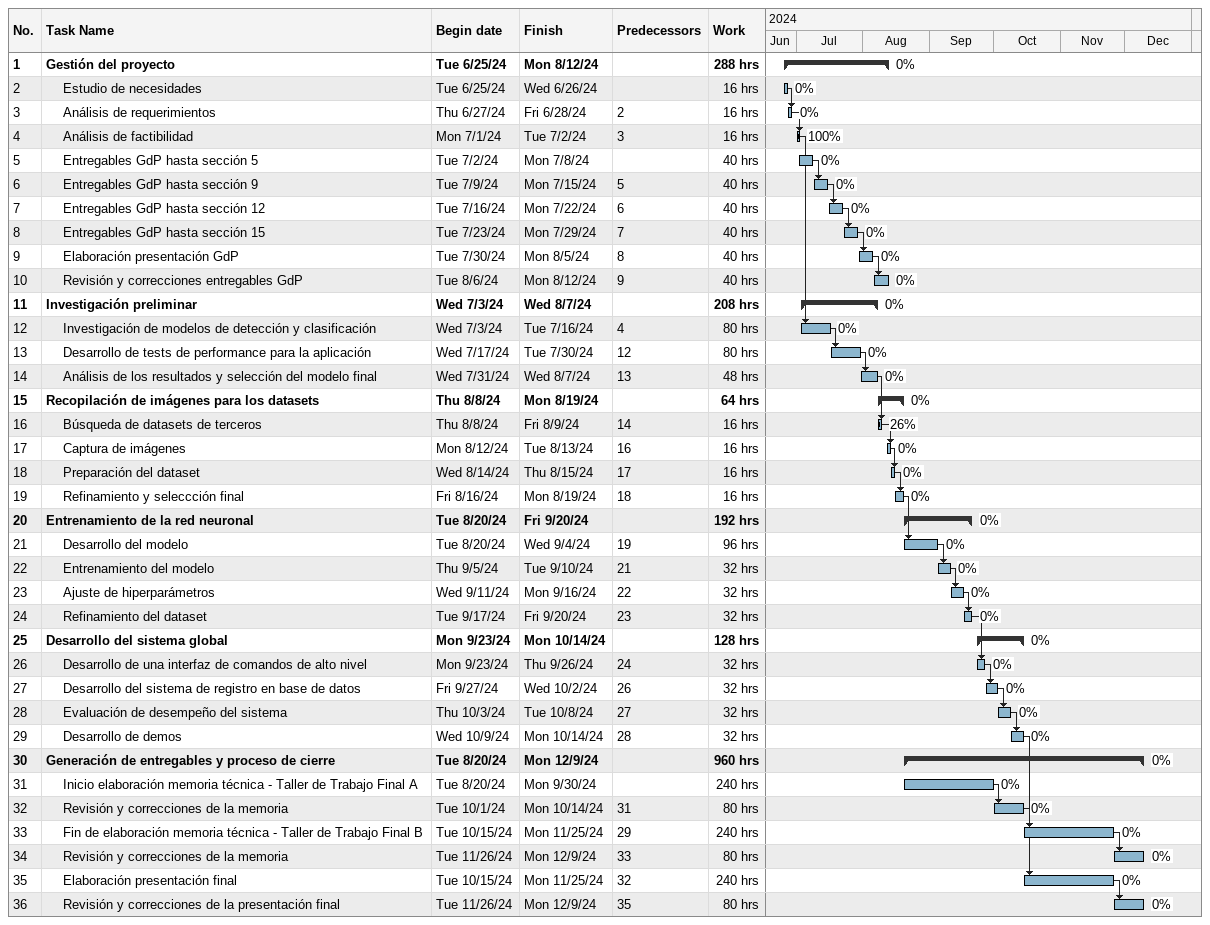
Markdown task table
| ID | Level | Task | Start | Finish | Predecessors | % complete | Work (h) |
|---|---|---|---|---|---|---|---|
| 1 | 1 | **Gestión del proyecto** | 2024-06-25 | 2024-08-12 |  | 0 | 288 |
| 2 | 2 | Estudio de necesidades | 2024-06-25 | 2024-06-26 |  | 0 | 16 |
| 3 | 2 | Análisis de requerimientos | 2024-06-27 | 2024-06-28 | 2 | 0 | 16 |
| 4 | 2 | Análisis de factibilidad | 2024-07-01 | 2024-07-02 | 3 | 100 | 16 |
| 5 | 2 | Entregables GdP hasta sección 5 | 2024-07-02 | 2024-07-08 |  | 0 | 40 |
| 6 | 2 | Entregables GdP hasta sección 9 | 2024-07-09 | 2024-07-15 | 5 | 0 | 40 |
| 7 | 2 | Entregables GdP hasta sección 12 | 2024-07-16 | 2024-07-22 | 6 | 0 | 40 |
| 8 | 2 | Entregables GdP hasta sección 15 | 2024-07-23 | 2024-07-29 | 7 | 0 | 40 |
| 9 | 2 | Elaboración presentación GdP | 2024-07-30 | 2024-08-05 | 8 | 0 | 40 |
| 10 | 2 | Revisión y correcciones entregables GdP | 2024-08-06 | 2024-08-12 | 9 | 0 | 40 |
| 11 | 1 | **Investigación preliminar** | 2024-07-03 | 2024-08-07 |  | 0 | 208 |
| 12 | 2 | Investigación de modelos de detección y clasificación | 2024-07-03 | 2024-07-16 | 4 | 0 | 80 |
| 13 | 2 | Desarrollo de tests de performance para la aplicación | 2024-07-17 | 2024-07-30 | 12 | 0 | 80 |
| 14 | 2 | Análisis de los resultados y selección del modelo final | 2024-07-31 | 2024-08-07 | 13 | 0 | 48 |
| 15 | 1 | **Recopilación de imágenes para los datasets** | 2024-08-08 | 2024-08-19 |  | 0 | 64 |
| 16 | 2 | Búsqueda de datasets de terceros | 2024-08-08 | 2024-08-09 | 14 | 26 | 16 |
| 17 | 2 | Captura de imágenes | 2024-08-12 | 2024-08-13 | 16 | 0 | 16 |
| 18 | 2 | Preparación del dataset | 2024-08-14 | 2024-08-15 | 17 | 0 | 16 |
| 19 | 2 | Refinamiento y seleccción final | 2024-08-16 | 2024-08-19 | 18 | 0 | 16 |
| 20 | 1 | **Entrenamiento de la red neuronal** | 2024-08-20 | 2024-09-20 |  | 0 | 192 |
| 21 | 2 | Desarrollo del modelo | 2024-08-20 | 2024-09-04 | 19 | 0 | 96 |
| 22 | 2 | Entrenamiento del modelo | 2024-09-05 | 2024-09-10 | 21 | 0 | 32 |
| 23 | 2 | Ajuste de hiperparámetros | 2024-09-11 | 2024-09-16 | 22 | 0 | 32 |
| 24 | 2 | Refinamiento del dataset | 2024-09-17 | 2024-09-20 | 23 | 0 | 32 |
| 25 | 1 | **Desarrollo del sistema global** | 2024-09-23 | 2024-10-14 |  | 0 | 128 |
| 26 | 2 | Desarrollo de una interfaz de comandos de alto nivel | 2024-09-23 | 2024-09-26 | 24 | 0 | 32 |
| 27 | 2 | Desarrollo del sistema de registro en base de datos | 2024-09-27 | 2024-10-02 | 26 | 0 | 32 |
| 28 | 2 | Evaluación de desempeño del sistema | 2024-10-03 | 2024-10-08 | 27 | 0 | 32 |
| 29 | 2 | Desarrollo de demos | 2024-10-09 | 2024-10-14 | 28 | 0 | 32 |
| 30 | 1 | **Generación de entregables y proceso de cierre** | 2024-08-20 | 2024-12-09 |  | 0 | 960 |
| 31 | 2 | Inicio elaboración memoria técnica - Taller de Trabajo Final A | 2024-08-20 | 2024-09-30 |  | 0 | 240 |
| 32 | 2 | Revisión y correcciones de la memoria | 2024-10-01 | 2024-10-14 | 31 | 0 | 80 |
| 33 | 2 | Fin de elaboración memoria técnica - Taller de Trabajo Final B | 2024-10-15 | 2024-11-25 | 29 | 0 | 240 |
| 34 | 2 | Revisión y correcciones de la memoria | 2024-11-26 | 2024-12-09 | 33 | 0 | 80 |
| 35 | 2 | Elaboración presentación final | 2024-10-15 | 2024-11-25 | 32 | 0 | 240 |
| 36 | 2 | Revisión y correcciones de la presentación final | 2024-11-26 | 2024-12-09 | 35 | 0 | 80 |
